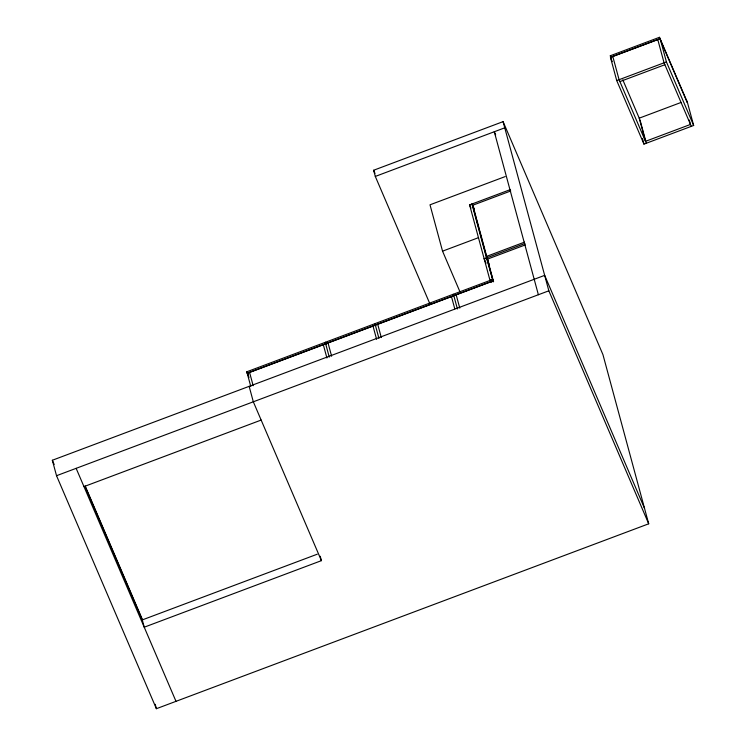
<?xml version="1.0" encoding="UTF-8"?>
<svg xmlns="http://www.w3.org/2000/svg" width="746" height="746" viewBox="0 0 746 746"><rect width="100%" height="100%" fill="white"/><g stroke="black" fill="none" stroke-linecap="round" stroke-linejoin="round"><path stroke-width="1.12" d="M659.473 37.3L659.846 38.689L610.685 57.153L610.303 55.764L659.473 37.3L687.383 102.295L693.659 125.468L643.966 144.127L616.728 80.587L610.461 57.405L660.154 38.745L666.42 61.918L693.659 125.468M429.808 303.622L375.303 176.429L373.625 170.256L503.084 121.635L602.945 354.63L648.703 523.804L156.39 708.7L56.528 475.706L52.341 460.254L544.664 275.358L644.525 508.352M616.728 80.587L666.42 61.918M619.898 81.603L664.882 64.716M375.303 176.429L504.753 127.818M681.005 102.472L639.229 118.166L645.504 141.339L690.479 124.442L689.285 120.031M505.191 176.578L430.004 204.814L442.546 251.16L459.984 291.863M486.038 263.207L484.135 258.666L469.598 204.898L471.948 204.022L474.214 209.309M250.815 386.577L247.234 373.336L493.059 281.009L472.209 203.919L510.348 189.596M510.721 190.985L472.582 205.309L473.943 208.488M442.546 251.16L478.503 237.657M486.42 256.447L524.559 242.124M484.135 258.666L486.485 257.78L471.948 204.022M524.932 243.513L486.793 257.836L488.154 261.016M487.166 259.226L525.305 244.902M492.323 279.33L489.963 280.216L484.219 258.974L486.569 258.088L493.227 281.456M249.005 377.42L246.814 371.788L325.004 342.423L325.918 344.54M325.526 342.228L374.697 323.764L375.07 325.153L325.909 343.617L325.526 342.228L326.44 344.344M490.812 280.16L453.68 294.101L454.053 295.491L491.185 281.55L490.812 280.16L491.717 282.277M247.187 373.186L325.387 343.813L325.004 342.423M56.528 475.706L548.842 290.809L503.084 121.635M83.972 486.616L261.156 420.073M317.302 554.185L142.299 619.907L85.081 486.345M320.211 556.246L321.405 560.656L144.23 627.2L141.88 618.359L85.165 486.019M659.846 38.689L687.085 102.239L686.702 100.841M691.3 126.354L664.061 62.804L657.795 39.631M622.798 79.822L639.592 119.006M610.303 55.764L611.216 57.88M610.461 57.405L612.279 61.648M646.316 143.241L619.087 79.701L612.811 56.528M495.67 134.951L494.29 131.744L538.379 294.735M548.842 290.809L648.703 523.804M472.209 203.919L473.113 206.036M469.598 204.898L470.959 208.078M486.868 257.51L488.229 260.68M486.485 257.78L489.217 264.14M373.625 170.256L375.005 173.454M246.814 371.788L248.176 374.968M321.405 560.656L253.323 401.796L249.145 386.344M76.139 468.339L176 701.333M52.341 460.254L54.178 464.525M640.049 120.069L645.719 141.041M642.474 138.607L643.966 144.127M473.402 207.22L476.107 217.226M476.713 219.445L479.118 228.341M479.715 230.561L487.231 258.358M487.987 261.137L493.582 281.829M456.188 294.866L459.769 308.107M453.829 295.742L457.419 308.984M451.479 296.628L454.762 308.769M377.728 324.324L381.309 337.565M375.378 325.209L378.959 338.451M373.019 326.095L376.609 339.337M328.044 342.992L331.625 356.234M325.685 343.869L329.266 357.11M323.335 344.755L326.916 357.996M249.584 372.45L253.164 385.691M155.196 704.289L156.39 708.7M453.158 294.297L375.219 323.568L375.592 324.958L453.531 295.686L453.158 294.297"/></g></svg>
